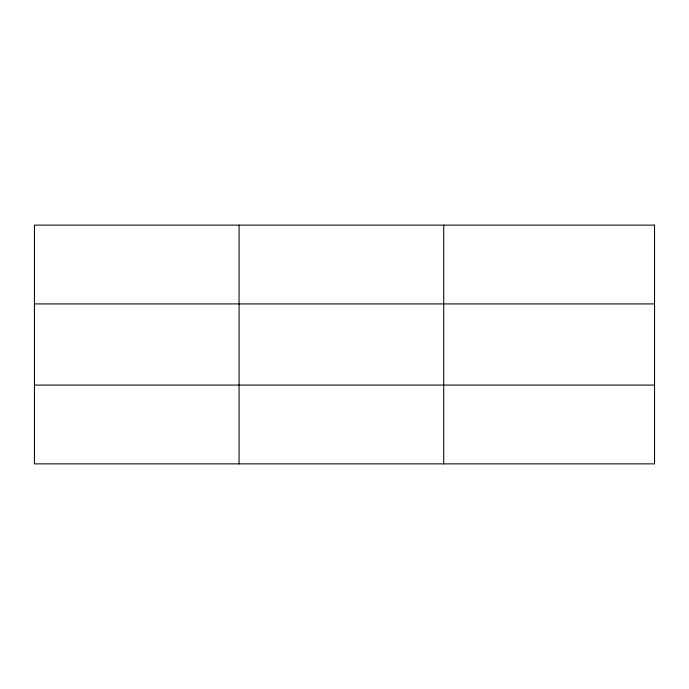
<?xml version="1.0" encoding="UTF-8"?>
<svg xmlns="http://www.w3.org/2000/svg" width="689" height="689" viewBox="0 0 689 689"><rect width="100%" height="100%" fill="white"/><g stroke="black" fill="none" stroke-linecap="round" stroke-linejoin="round"><path stroke-width="1.03" d="M239.083 463.869L239.083 225.131M443.716 463.869L443.716 225.131M34.45 303.918L654.55 303.918M34.45 385.082L654.55 385.082M654.55 225.131L654.55 463.869L34.45 463.869L34.45 225.131L654.55 225.131"/></g></svg>
